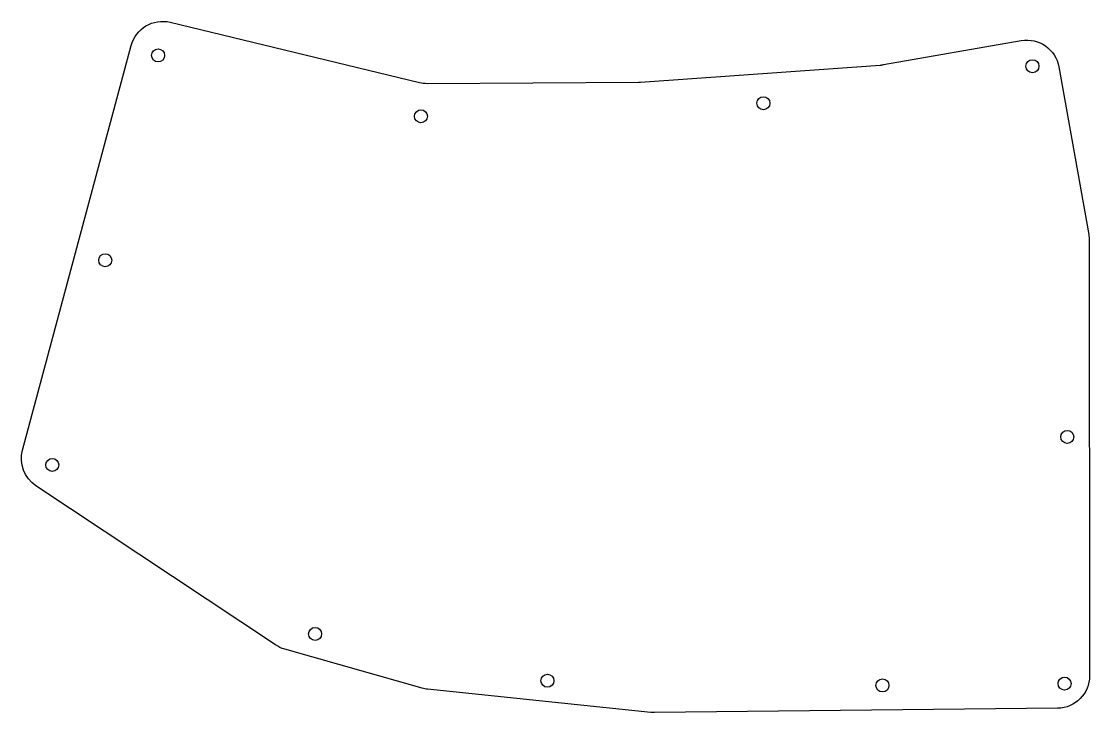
# Model space of a CAD drawing. Header units: millimetres. Extents: x -285 to -121, y 2 to 109.
import ezdxf

# ---------------------------------------------------------------- set-up
doc = ezdxf.new("R2010")
doc.units = ezdxf.units.MM
doc.layers.get('0').update_dxf_attribs({"linetype": 'CONTINUOUS'})

msp = doc.modelspace()

# ---------------------------------------------------------------- linework, layer by layer
msp.add_lwpolyline([(-222.91, 6.02, -0.04353), (-223.76, 6.18), (-244.9, 12.2, -0.077382), (-246.3, 12.84), (-283.18, 37.34, -0.322246), (-285.24, 42.8), (-268.51, 105.06, -0.406753), (-262.51, 108.63), (-224.17, 99.37, 0.060665), (-222.97, 99.23), (-190.49, 99.41, 0.016376), (-190.16, 99.42), (-153.27, 102.04, 0.025484), (-152.76, 102.11), (-131.57, 105.81, -0.413275), (-125.79, 101.76), (-121.2, 75.96, -0.043817), (-121.12, 75.08), (-121.06, 11.36), (-121.06, 8.1, -0.411059), (-126, 3.1), (-188.01, 2.43, -0.028542), (-188.58, 2.46)], format="xyb", close=True)
for centre in [(-264.37, 103.52), (-129.85, 101.87), (-171.25, 96.18), (-223.93, 94.16), (-272.51, 72.02), (-124.5, 44.85), (-280.65, 40.53), (-240.21, 14.53), (-204.47, 7.34), (-152.93, 6.61), (-124.92, 6.89)]:
    msp.add_circle(centre, 1)

doc.saveas('drawing.dxf')
